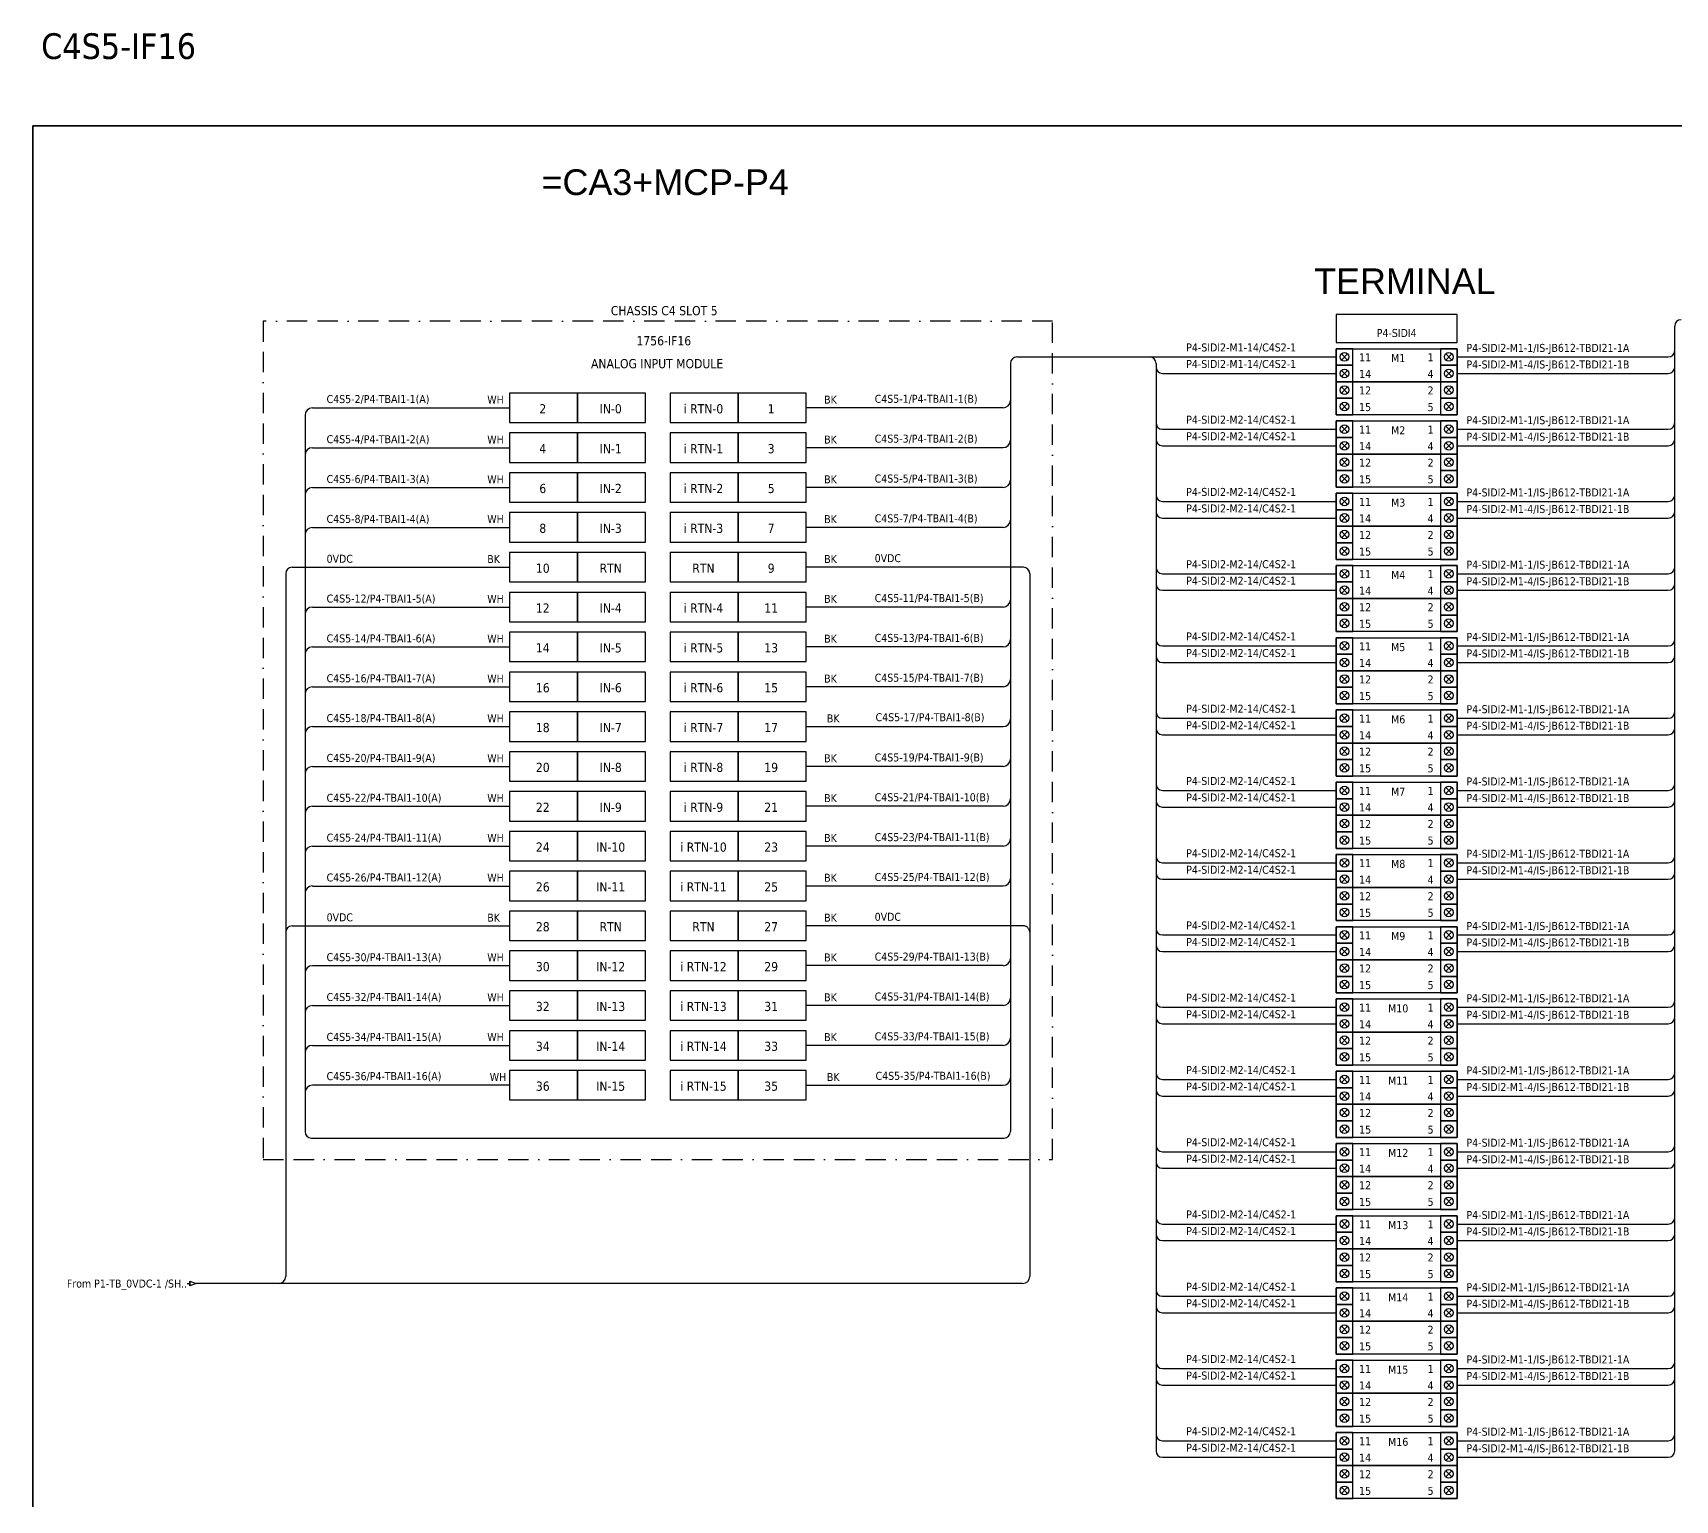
# Model space of a CAD drawing. Header units: millimetres. Extents: x 0 to 3893, y 0 to 2820.
# Drawn here: x 0 to 2045, y 992 to 2820 of the extents above; entities that cross this region are included whole.
import ezdxf
from ezdxf.enums import TextEntityAlignment as Align

# ---------------------------------------------------------------- set-up
doc = ezdxf.new("R2010")
doc.units = ezdxf.units.MM
doc.linetypes.add('BORDERX2', pattern=[88.9, 25.4, -12.7, 25.4, -12.7, 0, -12.7])
for name, color, linetype in [('HELPPOINT', 7, 'Continuous'), ('VECTORS', 7, 'Continuous'), ('x01001-FrameArea', 2, 'BORDERX2')]:
    doc.layers.add(name, color=color, linetype=linetype)
for name, color, linetype, lineweight in [('IE-EQUIP', 253, 'Continuous', 25), ('IE-WIRE', 7, 'Continuous', 25), ('power', 7, 'Continuous', 25)]:
    doc.layers.add(name, color=color, linetype=linetype, lineweight=lineweight)
doc.styles.get("Standard").update_dxf_attribs({"font": 'arial.ttf'})
doc.styles.add('Tahoma', font='')
doc.styles.get('Tahoma').set_extended_font_data('Tahoma')

# ---------------------------------------------------------------- blocks, each defined once
blk = doc.blocks.new('IS_HiC2821-100')
at = {"color": 1, "ltscale": 25.4}
for p, q in [((14.1, -6.5), (6.5, -14.1)), ((6.5, -6.5), (14.1, -14.1)), ((136.2, -6.5), (143.9, -14.1)), ((143.9, -6.5), (136.2, -14.1)), ((14.1, -27.1), (6.5, -34.8)), ((6.5, -27.1), (14.1, -34.8)), ((136.2, -27.1), (143.9, -34.8)), ((143.9, -27.1), (136.2, -34.8)), ((14.1, -47.7), (6.5, -55.4)), ((6.5, -47.7), (14.1, -55.4)), ((136.2, -47.7), (143.9, -55.4)), ((143.9, -47.7), (136.2, -55.4)), ((14.1, -68.3), (6.5, -76)), ((6.5, -68.3), (14.1, -76)), ((136.2, -68.3), (143.9, -76)), ((143.9, -68.3), (136.2, -76))]:
    blk.add_line(p, q, dxfattribs=at)
for points in [[(0, -20.6), (20.6, -20.6), (20.6, 0), (0, 0)], [(129.7, -20.6), (150.3, -20.6), (150.3, 0), (129.7, 0)], [(0, -41.2), (20.6, -41.2), (20.6, -20.6), (0, -20.6)], [(129.7, -41.2), (150.3, -41.2), (150.3, -20.6), (129.7, -20.6)], [(0, -61.8), (20.6, -61.8), (20.6, -41.2), (0, -41.2)], [(129.7, -61.8), (150.3, -61.8), (150.3, -41.2), (129.7, -41.2)], [(0, -82.4), (20.6, -82.4), (20.6, -61.8), (0, -61.8)], [(129.7, -82.4), (150.3, -82.4), (150.3, -61.8), (129.7, -61.8)]]:
    blk.add_lwpolyline(points, close=True, dxfattribs=at)
for points in [[(0, 0), (150.3, 0), (150.3, -41.2), (0, -41.2)], [(0, -41.2), (150.3, -41.2), (150.3, -82.4), (0, -82.4)]]:
    blk.add_lwpolyline(points, close=True)
for centre in [(10.3, -10.3), (140, -10.3), (10.3, -30.9), (140, -30.9), (10.3, -51.5), (140, -51.5), (10.3, -72.1), (140, -72.1)]:
    blk.add_circle(centre, 5.42, dxfattribs=at)
at = {"layer": 'power', "color": 7, "style": 'Tahoma'}
for s, p in [('11', (35.9, -10.8)), ('1', (117.4, -10.8)), ('14', (35.9, -31.4)), ('4', (117.4, -31.4)), ('12', (35.9, -52)), ('2', (117.4, -52)), ('15', (35.9, -72.7)), ('5', (117.4, -72.7))]:
    blk.add_text(s, height=9.97, dxfattribs=at).set_placement(p, align=Align.MIDDLE_CENTER)
blk = doc.blocks.new('xTerminal_fr_to0')
at = {"layer": 'VECTORS', "color": 1, "true_color": 0xff0000}
for p, q in [((-11.3, 0), (-7.8, 0)), ((-7.8, 2.8), (0, 0)), ((-7.8, -2.8), (-7.8, 2.8)), ((-7.8, 2.8), (0, 0)), ((-7.8, 2.8), (-7.8, -2.8)), ((0, 0), (-7.8, -2.8)), ((0, 0), (-7.8, -2.8))]:
    blk.add_line(p, q, dxfattribs=at)

msp = doc.modelspace()

# ---------------------------------------------------------------- linework, layer by layer
at = {"ltscale": 25.4}
for p, q in [((1208.1, 2352.7), (962.8, 2352.7)), ((1208.1, 2303.1), (962.8, 2303.1)), ((1208.1, 2253.5), (962.8, 2253.5)), ((1208.1, 2203.8), (962.8, 2203.8)), ((322.8, 2154.2), (593.4, 2154.2)), ((1233.3, 2154.2), (962.8, 2154.2)), ((1208.1, 2104.6), (962.8, 2104.6)), ((1208.1, 2054.9), (962.8, 2054.9)), ((1208.1, 2005.3), (962.8, 2005.3)), ((962.8, 1955.7), (1208.1, 1955.7)), ((1208.1, 1906), (962.8, 1906)), ((1208.1, 1856.4), (962.8, 1856.4)), ((1208.1, 1806.8), (962.8, 1806.8)), ((1208.1, 1757.1), (962.8, 1757.1)), ((322.8, 1707.5), (593.4, 1707.5)), ((1233.3, 1707.5), (962.8, 1707.5)), ((1208.1, 1657.9), (962.8, 1657.9)), ((1208.1, 1608.2), (962.8, 1608.2)), ((1208.1, 1558.6), (962.8, 1558.6)), ((962.8, 1509), (1208.1, 1509))]:
    msp.add_line(p, q, dxfattribs=at)
at = {"color": 4, "ltscale": 25.4}
msp.add_lwpolyline([(1623, 2434), (1773.4, 2434), (1773.4, 2469.2), (1623, 2469.2)], close=True, dxfattribs=at)
at = {"ltscale": 25.4}
for centre, radius, start, end in [((1208.1, 2361.9), 9.17, 270, 0), ((1208.1, 2312.3), 9.17, 270, 0), ((1208.1, 2262.6), 9.17, 270, 0), ((1208.1, 2213), 9.17, 270, 0), ((1233.3, 2146.2), 8, 360, 90), ((1208.1, 2113.7), 9.17, 270, 0), ((1208.1, 2064.1), 9.17, 270, 0), ((1208.1, 2014.5), 9.17, 270, 0), ((1208.1, 1964.8), 9.17, 270, 0), ((1208.1, 1915.2), 9.17, 270, 0), ((1208.1, 1865.6), 9.17, 270, 0), ((1208.1, 1815.9), 9.17, 270, 0), ((1208.1, 1766.3), 9.17, 270, 0), ((1208.1, 1667), 9.17, 270, 0), ((1208.1, 1617.4), 9.17, 270, 0), ((1208.1, 1567.8), 9.17, 270, 0), ((1208.1, 1518.1), 9.17, 270, 0)]:
    msp.add_arc(centre, radius, start, end, dxfattribs=at)
at = {"layer": 'HELPPOINT', "color": 4, "lineweight": 35}
for p, q in [((-0.1, 0), (-0.1, 2704.2)), ((-0.1, 2704.2), (3893.2, 2704.2)), ((-0.1, 0), (-0.1, 2704.2)), ((-0.1, 2704.2), (3893.2, 2704.2))]:
    msp.add_line(p, q, dxfattribs=at)
at = {"layer": 'IE-EQUIP', "linetype": 'Continuous', "ltscale": 25.4}
for points in [[(593.4, 2334.4), (678, 2334.4), (678, 2371.1), (593.4, 2371.1)], [(678, 2334.4), (762.7, 2334.4), (762.7, 2371.1), (678, 2371.1)], [(793.5, 2334.4), (878.2, 2334.4), (878.2, 2371.1), (793.5, 2371.1)], [(878.2, 2334.4), (962.8, 2334.4), (962.8, 2371.1), (878.2, 2371.1)], [(593.4, 2284.7), (678, 2284.7), (678, 2321.4), (593.4, 2321.4)], [(678, 2284.7), (762.7, 2284.7), (762.7, 2321.4), (678, 2321.4)], [(793.5, 2284.7), (878.2, 2284.7), (878.2, 2321.4), (793.5, 2321.4)], [(878.2, 2284.7), (962.8, 2284.7), (962.8, 2321.4), (878.2, 2321.4)], [(593.4, 2235.1), (678, 2235.1), (678, 2271.8), (593.4, 2271.8)], [(678, 2235.1), (762.7, 2235.1), (762.7, 2271.8), (678, 2271.8)], [(793.5, 2235.1), (878.2, 2235.1), (878.2, 2271.8), (793.5, 2271.8)], [(878.2, 2235.1), (962.8, 2235.1), (962.8, 2271.8), (878.2, 2271.8)], [(593.4, 2185.5), (678, 2185.5), (678, 2222.2), (593.4, 2222.2)], [(678, 2185.5), (762.7, 2185.5), (762.7, 2222.2), (678, 2222.2)], [(793.5, 2185.5), (878.2, 2185.5), (878.2, 2222.2), (793.5, 2222.2)], [(878.2, 2185.5), (962.8, 2185.5), (962.8, 2222.2), (878.2, 2222.2)], [(593.4, 2135.8), (678, 2135.8), (678, 2172.5), (593.4, 2172.5)], [(678, 2135.8), (762.7, 2135.8), (762.7, 2172.5), (678, 2172.5)], [(793.5, 2135.8), (878.2, 2135.8), (878.2, 2172.5), (793.5, 2172.5)], [(878.2, 2135.8), (962.8, 2135.8), (962.8, 2172.5), (878.2, 2172.5)], [(593.4, 2086.2), (678, 2086.2), (678, 2122.9), (593.4, 2122.9)], [(678, 2086.2), (762.7, 2086.2), (762.7, 2122.9), (678, 2122.9)], [(793.5, 2086.2), (878.2, 2086.2), (878.2, 2122.9), (793.5, 2122.9)], [(878.2, 2086.2), (962.8, 2086.2), (962.8, 2122.9), (878.2, 2122.9)], [(593.4, 2036.6), (678, 2036.6), (678, 2073.3), (593.4, 2073.3)], [(678, 2036.6), (762.7, 2036.6), (762.7, 2073.3), (678, 2073.3)], [(793.5, 2036.6), (878.2, 2036.6), (878.2, 2073.3), (793.5, 2073.3)], [(878.2, 2036.6), (962.8, 2036.6), (962.8, 2073.3), (878.2, 2073.3)], [(593.4, 1986.9), (678, 1986.9), (678, 2023.6), (593.4, 2023.6)], [(678, 1986.9), (762.7, 1986.9), (762.7, 2023.6), (678, 2023.6)], [(793.5, 1986.9), (878.2, 1986.9), (878.2, 2023.6), (793.5, 2023.6)], [(878.2, 1986.9), (962.8, 1986.9), (962.8, 2023.6), (878.2, 2023.6)], [(593.4, 1937.3), (678, 1937.3), (678, 1974), (593.4, 1974)], [(678, 1937.3), (762.7, 1937.3), (762.7, 1974), (678, 1974)], [(793.5, 1937.3), (878.2, 1937.3), (878.2, 1974), (793.5, 1974)], [(878.2, 1937.3), (962.8, 1937.3), (962.8, 1974), (878.2, 1974)], [(593.4, 1887.7), (678, 1887.7), (678, 1924.4), (593.4, 1924.4)], [(678, 1887.7), (762.7, 1887.7), (762.7, 1924.4), (678, 1924.4)], [(793.5, 1887.7), (878.2, 1887.7), (878.2, 1924.4), (793.5, 1924.4)], [(878.2, 1887.7), (962.8, 1887.7), (962.8, 1924.4), (878.2, 1924.4)], [(593.4, 1838), (678, 1838), (678, 1874.7), (593.4, 1874.7)], [(678, 1838), (762.7, 1838), (762.7, 1874.7), (678, 1874.7)], [(793.5, 1838), (878.2, 1838), (878.2, 1874.7), (793.5, 1874.7)], [(878.2, 1838), (962.8, 1838), (962.8, 1874.7), (878.2, 1874.7)], [(593.4, 1788.4), (678, 1788.4), (678, 1825.1), (593.4, 1825.1)], [(678, 1788.4), (762.7, 1788.4), (762.7, 1825.1), (678, 1825.1)], [(793.5, 1788.4), (878.2, 1788.4), (878.2, 1825.1), (793.5, 1825.1)], [(878.2, 1788.4), (962.8, 1788.4), (962.8, 1825.1), (878.2, 1825.1)], [(593.4, 1738.8), (678, 1738.8), (678, 1775.5), (593.4, 1775.5)], [(678, 1738.8), (762.7, 1738.8), (762.7, 1775.5), (678, 1775.5)], [(793.5, 1738.8), (878.2, 1738.8), (878.2, 1775.5), (793.5, 1775.5)], [(878.2, 1738.8), (962.8, 1738.8), (962.8, 1775.5), (878.2, 1775.5)], [(593.4, 1689.1), (678, 1689.1), (678, 1725.8), (593.4, 1725.8)], [(678, 1689.1), (762.7, 1689.1), (762.7, 1725.8), (678, 1725.8)], [(793.5, 1689.1), (878.2, 1689.1), (878.2, 1725.8), (793.5, 1725.8)], [(878.2, 1689.1), (962.8, 1689.1), (962.8, 1725.8), (878.2, 1725.8)], [(593.4, 1639.5), (678, 1639.5), (678, 1676.2), (593.4, 1676.2)], [(678, 1639.5), (762.7, 1639.5), (762.7, 1676.2), (678, 1676.2)], [(793.5, 1639.5), (878.2, 1639.5), (878.2, 1676.2), (793.5, 1676.2)], [(878.2, 1639.5), (962.8, 1639.5), (962.8, 1676.2), (878.2, 1676.2)], [(593.4, 1589.9), (678, 1589.9), (678, 1626.6), (593.4, 1626.6)], [(678, 1589.9), (762.7, 1589.9), (762.7, 1626.6), (678, 1626.6)], [(793.5, 1589.9), (878.2, 1589.9), (878.2, 1626.6), (793.5, 1626.6)], [(878.2, 1589.9), (962.8, 1589.9), (962.8, 1626.6), (878.2, 1626.6)], [(593.4, 1540.2), (678, 1540.2), (678, 1576.9), (593.4, 1576.9)], [(678, 1540.2), (762.7, 1540.2), (762.7, 1576.9), (678, 1576.9)], [(793.5, 1540.2), (878.2, 1540.2), (878.2, 1576.9), (793.5, 1576.9)], [(878.2, 1540.2), (962.8, 1540.2), (962.8, 1576.9), (878.2, 1576.9)], [(593.4, 1490.6), (678, 1490.6), (678, 1527.3), (593.4, 1527.3)], [(678, 1490.6), (762.7, 1490.6), (762.7, 1527.3), (678, 1527.3)], [(793.5, 1490.6), (878.2, 1490.6), (878.2, 1527.3), (793.5, 1527.3)], [(878.2, 1490.6), (962.8, 1490.6), (962.8, 1527.3), (878.2, 1527.3)]]:
    msp.add_lwpolyline(points, close=True, dxfattribs=at)
at = {"layer": 'IE-WIRE', "color": 4, "ltscale": 25.4}
for p, q in [((2044.4, 1053.5), (2044.4, 2454.5)), ((1217.3, 2408.1), (1217.3, 1451.2)), ((1398.5, 2408.1), (1398.5, 1053.5)), ((348.1, 2352.7), (593.4, 2352.7)), ((338.9, 2343.5), (338.9, 1451.2)), ((348.1, 2303.1), (593.4, 2303.1)), ((348.1, 2253.5), (593.4, 2253.5)), ((348.1, 2203.8), (593.4, 2203.8)), ((348.1, 2104.6), (593.4, 2104.6)), ((348.1, 2054.9), (593.4, 2054.9)), ((348.1, 2005.3), (593.4, 2005.3)), ((348.1, 1955.7), (593.4, 1955.7)), ((348.1, 1906), (593.4, 1906)), ((348.1, 1856.4), (593.4, 1856.4)), ((348.1, 1806.8), (593.4, 1806.8)), ((348.1, 1757.1), (593.4, 1757.1)), ((348.1, 1657.9), (593.4, 1657.9)), ((348.1, 1608.2), (593.4, 1608.2)), ((348.1, 1558.6), (593.4, 1558.6)), ((593.4, 1509), (348.1, 1509))]:
    msp.add_line(p, q, dxfattribs=at)
at = {"layer": 'IE-WIRE', "color": 4}
for p, q in [((1225.3, 2416.1), (1623, 2416.1)), ((1773.4, 2416.1), (2036.4, 2416.1)), ((1773.4, 2395.5), (2036.4, 2395.5)), ((1406.5, 2326.1), (1623, 2326.1)), ((1773.4, 2326.1), (2036.4, 2326.1)), ((1773.4, 2305.5), (2036.4, 2305.5)), ((1406.5, 2236.1), (1623, 2236.1)), ((1773.4, 2236.1), (2036.4, 2236.1)), ((1773.4, 2215.5), (2036.4, 2215.5)), ((1406.5, 2146.1), (1623, 2146.1)), ((1773.4, 2146.1), (2036.4, 2146.1)), ((1773.4, 2125.5), (2036.4, 2125.5)), ((1406.5, 2056.1), (1623, 2056.1)), ((1773.4, 2056.1), (2036.4, 2056.1)), ((1773.4, 2035.5), (2036.4, 2035.5)), ((1406.5, 1966.1), (1623, 1966.1)), ((1773.4, 1966.1), (2036.4, 1966.1)), ((1773.4, 1945.5), (2036.4, 1945.5)), ((1406.5, 1876.1), (1623, 1876.1)), ((1773.4, 1876.1), (2036.4, 1876.1)), ((1773.4, 1855.5), (2036.4, 1855.5)), ((1406.5, 1786.1), (1623, 1786.1)), ((1773.4, 1786.1), (2036.4, 1786.1)), ((1773.4, 1765.5), (2036.4, 1765.5)), ((1406.5, 1696.1), (1623, 1696.1)), ((1773.4, 1696.1), (2036.4, 1696.1)), ((1773.4, 1675.5), (2036.4, 1675.5)), ((1406.5, 1606.1), (1623, 1606.1)), ((1773.4, 1606.1), (2036.4, 1606.1)), ((1773.4, 1585.5), (2036.4, 1585.5)), ((1406.5, 1516.1), (1623, 1516.1)), ((1773.4, 1516.1), (2036.4, 1516.1)), ((1773.4, 1495.5), (2036.4, 1495.5)), ((346.9, 1443.2), (1209.3, 1443.2)), ((1406.5, 1426.1), (1623, 1426.1)), ((1773.4, 1426.1), (2036.4, 1426.1)), ((1773.4, 1405.5), (2036.4, 1405.5)), ((1406.5, 1336.1), (1623, 1336.1)), ((1773.4, 1336.1), (2036.4, 1336.1)), ((1773.4, 1315.5), (2036.4, 1315.5)), ((1406.5, 1246.1), (1623, 1246.1)), ((1773.4, 1246.1), (2036.4, 1246.1)), ((1773.4, 1225.5), (2036.4, 1225.5)), ((1406.5, 1156.1), (1623, 1156.1)), ((1773.4, 1156.1), (2036.4, 1156.1)), ((1773.4, 1135.5), (2036.4, 1135.5)), ((1406.5, 1066.1), (1623, 1066.1)), ((1773.4, 1066.1), (2036.4, 1066.1)), ((1773.4, 1045.5), (2036.4, 1045.5))]:
    msp.add_line(p, q, dxfattribs=at)
at = {"layer": 'IE-WIRE', "color": 7}
for p, q in [((1406.5, 2395.5), (1623, 2395.5)), ((1406.5, 2305.5), (1623, 2305.5)), ((1406.5, 2215.5), (1623, 2215.5)), ((1406.5, 2125.5), (1623, 2125.5)), ((1406.5, 2035.5), (1623, 2035.5)), ((1406.5, 1945.5), (1623, 1945.5)), ((1406.5, 1855.5), (1623, 1855.5)), ((1406.5, 1765.5), (1623, 1765.5)), ((1406.5, 1675.5), (1623, 1675.5)), ((1406.5, 1585.5), (1623, 1585.5)), ((1406.5, 1495.5), (1623, 1495.5)), ((1406.5, 1405.5), (1623, 1405.5)), ((1406.5, 1315.5), (1623, 1315.5)), ((1406.5, 1225.5), (1623, 1225.5)), ((1406.5, 1135.5), (1623, 1135.5)), ((1406.5, 1045.5), (1623, 1045.5))]:
    msp.add_line(p, q, dxfattribs=at)
at = {"layer": 'IE-WIRE', "color": 7, "ltscale": 25.4}
for p, q in [((314.8, 2146.2), (314.8, 1270.9)), ((1241.3, 2146.2), (1241.3, 1270.9)), ((1232.4, 1261.9), (203.4, 1261.9))]:
    msp.add_line(p, q, dxfattribs=at)
at = {"layer": 'IE-WIRE', "color": 4}
for centre, start, end in [((2052.4, 2454.5), 90, 180), ((1406.5, 2334.1), 180, 270), ((1406.5, 2244.1), 180, 270), ((1406.5, 2154.1), 180, 270), ((1406.5, 2064.1), 180, 270), ((1406.5, 1974.1), 180, 270), ((1406.5, 1884.1), 180, 270), ((1406.5, 1794.1), 180, 270), ((1406.5, 1704.1), 180, 270), ((1406.5, 1614.1), 180, 270), ((1406.5, 1524.1), 180, 270), ((346.9, 1451.2), 180, 270), ((1406.5, 1434.1), 180, 270), ((1406.5, 1344.1), 180, 270), ((1406.5, 1254.1), 180, 270), ((1406.5, 1164.1), 180, 270), ((1406.5, 1074.1), 180, 270)]:
    msp.add_arc(centre, 8, start, end, dxfattribs=at)
at = {"layer": 'IE-WIRE', "color": 4, "ltscale": 25.4}
for centre, radius, start, end in [((1225.3, 2408.1), 8, 90, 180), ((1390.5, 2408.1), 8, 0, 90), ((2036.4, 2424.1), 8, 270, 0), ((2036.4, 2403.5), 8, 270, 0), ((348.1, 2343.5), 9.17, 90, 180), ((2036.4, 2334.1), 8, 270, 0), ((2036.4, 2313.5), 8, 270, 0), ((348.1, 2293.9), 9.17, 90, 180), ((348.1, 2244.3), 9.17, 90, 180), ((2036.4, 2244.1), 8, 270, 0), ((2036.4, 2223.5), 8, 270, 0), ((348.1, 2194.6), 9.17, 90, 180), ((2036.4, 2154.1), 8, 270, 0), ((2036.4, 2133.5), 8, 270, 0), ((348.1, 2095.4), 9.17, 90, 180), ((348.1, 2045.8), 9.17, 90, 180), ((2036.4, 2064.1), 8, 270, 0), ((2036.4, 2043.5), 8, 270, 0), ((348.1, 1996.1), 9.17, 90, 180), ((2036.4, 1974.1), 8, 270, 0), ((348.1, 1946.5), 9.17, 90, 180), ((2036.4, 1953.5), 8, 270, 0), ((348.1, 1896.9), 9.17, 90, 180), ((2036.4, 1884.1), 8, 270, 0), ((2036.4, 1863.5), 8, 270, 0), ((348.1, 1847.2), 9.17, 90, 180), ((348.1, 1797.6), 9.17, 90, 180), ((2036.4, 1794.1), 8, 270, 0), ((2036.4, 1773.5), 8, 270, 0), ((348.1, 1748), 9.17, 90, 180), ((2036.4, 1704.1), 8, 270, 0), ((2036.4, 1683.5), 8, 270, 0), ((348.1, 1648.7), 9.17, 90, 180), ((348.1, 1599.1), 9.17, 90, 180), ((2036.4, 1614.1), 8, 270, 0), ((2036.4, 1593.5), 8, 270, 0), ((348.1, 1549.4), 9.17, 90, 180), ((2036.4, 1524.1), 8, 270, 0), ((348.1, 1499.8), 9.17, 90, 180), ((2036.4, 1503.5), 8, 270, 0), ((1209.3, 1451.2), 8, 270, 0), ((2036.4, 1434.1), 8, 270, 0), ((2036.4, 1413.5), 8, 270, 0), ((2036.4, 1344.1), 8, 270, 0), ((2036.4, 1323.5), 8, 270, 0), ((2036.4, 1254.1), 8, 270, 0), ((2036.4, 1233.5), 8, 270, 0), ((2036.4, 1164.1), 8, 270, 0), ((2036.4, 1143.5), 8, 270, 0), ((2036.4, 1074.1), 8, 270, 0), ((2036.4, 1053.5), 8, 270, 0)]:
    msp.add_arc(centre, radius, start, end, dxfattribs=at)
at = {"layer": 'IE-WIRE', "color": 7}
for centre in [(1406.5, 2403.5), (1406.5, 2313.5), (1406.5, 2223.5), (1406.5, 2133.5), (1406.5, 2043.5), (1406.5, 1953.5), (1406.5, 1863.5), (1406.5, 1773.5), (1406.5, 1683.5), (1406.5, 1593.5), (1406.5, 1503.5), (1406.5, 1413.5), (1406.5, 1323.5), (1406.5, 1233.5), (1406.5, 1143.5), (1406.5, 1053.5)]:
    msp.add_arc(centre, 8, 180, 270, dxfattribs=at)
at = {"layer": 'IE-WIRE', "ltscale": 25.4}
for centre in [(322.8, 2146.2), (322.8, 1699.5)]:
    msp.add_arc(centre, 8, 90, 180, dxfattribs=at)
at = {"layer": 'IE-WIRE', "color": 7, "ltscale": 25.4}
for centre in [(305.9, 1270.9), (1232.4, 1270.9), (1232.4, 1270.9)]:
    msp.add_arc(centre, 8.96, 270, 0, dxfattribs=at)
at = {"layer": 'x01001-FrameArea'}
msp.add_lwpolyline([(286.6, 1416.6), (1269.6, 1416.6), (1269.6, 2460.5), (286.6, 2460.5)], close=True, dxfattribs=at)
at = {"layer": 'x01001-FrameArea', "ltscale": 25.4}
msp.add_arc((1233.3, 1699.5), 8, 0, 90, dxfattribs=at)

# ---------------------------------------------------------------- block references
for name, p in [('IS_HiC2821-100', (1623, 2426.4)), ('IS_HiC2821-100', (1623, 2336.4)), ('IS_HiC2821-100', (1623, 2246.4)), ('IS_HiC2821-100', (1623, 2156.4)), ('IS_HiC2821-100', (1623, 2066.4)), ('IS_HiC2821-100', (1623, 1976.4)), ('IS_HiC2821-100', (1623, 1886.4)), ('IS_HiC2821-100', (1623, 1796.4)), ('IS_HiC2821-100', (1623, 1706.4)), ('IS_HiC2821-100', (1623, 1616.4)), ('IS_HiC2821-100', (1623, 1526.4)), ('IS_HiC2821-100', (1623, 1436.4)), ('IS_HiC2821-100', (1623, 1346.4)), ('xTerminal_fr_to0', (203.4, 1261.9)), ('IS_HiC2821-100', (1623, 1256.4)), ('IS_HiC2821-100', (1623, 1166.4)), ('IS_HiC2821-100', (1623, 1076.4))]:
    msp.add_blockref(name, p)

# ---------------------------------------------------------------- texts
at = {"color": 2, "style": 'Tahoma'}
msp.add_text('C4S5-IF16', height=32, dxfattribs=at).set_placement((10.3, 2787.3))
at = {"color": 2}
for s, p in [('=CA3+MCP-P4', (633.3, 2617.8)), ('TERMINAL', (1595.4, 2494.4))]:
    msp.add_text(s, height=32, dxfattribs=at).set_placement(p)
at = {"color": 2, "style": 'Tahoma'}
for s, height, p in [('CHASSIS C4 SLOT 5', 11.441, (786.1, 2473.8)), ('1756-IF16', 11.44, (785.6, 2436.3)), ('ANALOG INPUT MODULE', 11.441, (777.3, 2407.8)), ('2', 11.4, (634.9, 2351.6)), ('IN-0', 11.44, (719.5, 2351.6)), ('i RTN-0', 11.44, (835, 2351.6)), ('1', 11.4, (919.3, 2351.6)), ('4', 11.4, (634.9, 2301.9)), ('IN-1', 11.44, (719.5, 2301.9)), ('i RTN-1', 11.44, (835, 2301.9)), ('3', 11.4, (919.3, 2301.9)), ('6', 11.4, (634.9, 2252.3)), ('IN-2', 11.44, (719.5, 2252.3)), ('i RTN-2', 11.44, (835, 2252.3)), ('5', 11.4, (919.3, 2252.3)), ('i RTN-3', 11.44, (835, 2202.7)), ('8', 11.4, (634.9, 2202.7)), ('IN-3', 11.44, (719.5, 2202.7)), ('7', 11.4, (919.3, 2202.7)), ('10', 11.44, (634.9, 2153)), ('RTN', 11.44, (719.5, 2153)), ('RTN', 11.44, (835, 2153)), ('9', 11.4, (919.3, 2153)), ('12', 11.44, (634.9, 2103.4)), ('IN-4', 11.44, (719.5, 2103.4)), ('i RTN-4', 11.44, (835, 2103.4)), ('11', 11.44, (919.3, 2103.4)), ('14', 11.44, (634.9, 2053.8)), ('IN-5', 11.44, (719.5, 2053.8)), ('i RTN-5', 11.44, (835, 2053.8)), ('13', 11.44, (919.3, 2053.8)), ('16', 11.44, (634.9, 2004.1)), ('IN-6', 11.44, (719.5, 2004.1)), ('i RTN-6', 11.44, (835, 2004.1)), ('15', 11.44, (919.3, 2004.1)), ('18', 11.44, (634.9, 1954.5)), ('IN-7', 11.44, (719.5, 1954.5)), ('i RTN-7', 11.44, (835, 1954.5)), ('17', 11.44, (919.3, 1954.5)), ('20', 11.44, (634.9, 1904.9)), ('IN-8', 11.44, (719.5, 1904.9)), ('i RTN-8', 11.44, (835, 1904.9)), ('19', 11.44, (919.3, 1904.9)), ('22', 11.44, (634.9, 1855.2)), ('IN-9', 11.44, (719.5, 1855.2)), ('i RTN-9', 11.44, (835, 1855.2)), ('21', 11.44, (919.3, 1855.2)), ('24', 11.44, (634.9, 1805.6)), ('IN-10', 11.44, (719.5, 1805.6)), ('i RTN-10', 11.44, (835, 1805.6)), ('23', 11.44, (919.3, 1805.6)), ('26', 11.44, (634.9, 1756)), ('IN-11', 11.44, (719.5, 1756)), ('i RTN-11', 11.44, (835, 1756)), ('25', 11.44, (919.3, 1756)), ('28', 11.44, (634.9, 1706.4)), ('RTN', 11.44, (719.5, 1706.4)), ('RTN', 11.44, (835, 1706.4)), ('27', 11.44, (919.3, 1706.4)), ('30', 11.44, (634.9, 1656.7)), ('IN-12', 11.44, (719.5, 1656.7)), ('i RTN-12', 11.44, (835, 1656.7)), ('29', 11.44, (919.3, 1656.7)), ('32', 11.44, (634.9, 1607.1)), ('IN-13', 11.44, (719.5, 1607.1)), ('i RTN-13', 11.44, (835, 1607.1)), ('31', 11.44, (919.3, 1607.1)), ('34', 11.44, (634.9, 1557.5)), ('IN-14', 11.44, (719.5, 1557.5)), ('i RTN-14', 11.44, (835, 1557.5)), ('33', 11.44, (919.3, 1557.5)), ('36', 11.44, (634.9, 1507.8)), ('IN-15', 11.44, (719.5, 1507.8)), ('i RTN-15', 11.44, (835, 1507.8)), ('35', 11.44, (919.3, 1507.8))]:
    msp.add_text(s, height=height, dxfattribs=at).set_placement(p, align=Align.MIDDLE_CENTER)
at = {"color": 4, "style": 'Tahoma'}
msp.add_text('P4-SIDI4', height=9.95, dxfattribs=at).set_placement((1698.2, 2446), align=Align.MIDDLE_CENTER)
for s, height, p in [('P4-SIDI2-M1-14/C4S2-1', 9.949, (1436.1, 2423)), ('P4-SIDI2-M1-1/IS-JB612-TBDI21-1A', 9.949, (1785.1, 2422.4)), ('P4-SIDI2-M1-4/IS-JB612-TBDI21-1B', 9.949, (1785.1, 2401.8)), ('C4S5-2/P4-TBAI1-1(A)', 9.949, (365.7, 2358.7)), ('WH', 9.95, (565.8, 2358)), ('P4-SIDI2-M2-14/C4S2-1', 9.949, (1436.1, 2333)), ('P4-SIDI2-M1-1/IS-JB612-TBDI21-1A', 9.949, (1785.1, 2332.4)), ('C4S5-4/P4-TBAI1-2(A)', 9.949, (365.7, 2308.7)), ('WH', 9.95, (565.8, 2308.3)), ('P4-SIDI2-M1-4/IS-JB612-TBDI21-1B', 9.949, (1785.1, 2311.8)), ('C4S5-6/P4-TBAI1-3(A)', 9.949, (365.7, 2259.1)), ('WH', 9.95, (565.8, 2258.7)), ('P4-SIDI2-M2-14/C4S2-1', 9.949, (1436.1, 2243)), ('P4-SIDI2-M1-1/IS-JB612-TBDI21-1A', 9.949, (1785.1, 2242.4)), ('P4-SIDI2-M1-4/IS-JB612-TBDI21-1B', 9.949, (1785.1, 2221.8)), ('C4S5-8/P4-TBAI1-4(A)', 9.949, (365.7, 2209.4)), ('WH', 9.95, (565.8, 2209.1)), ('P4-SIDI2-M2-14/C4S2-1', 9.949, (1436.1, 2153)), ('P4-SIDI2-M1-1/IS-JB612-TBDI21-1A', 9.949, (1785.1, 2152.4)), ('P4-SIDI2-M1-4/IS-JB612-TBDI21-1B', 9.949, (1785.1, 2131.8)), ('C4S5-12/P4-TBAI1-5(A)', 9.949, (365.7, 2110.2)), ('WH', 9.95, (565.8, 2109.8)), ('C4S5-14/P4-TBAI1-6(A)', 9.949, (365.7, 2060.6)), ('WH', 9.95, (565.8, 2060.2)), ('P4-SIDI2-M2-14/C4S2-1', 9.949, (1436.1, 2063)), ('P4-SIDI2-M1-1/IS-JB612-TBDI21-1A', 9.949, (1785.1, 2062.4)), ('P4-SIDI2-M1-4/IS-JB612-TBDI21-1B', 9.949, (1785.1, 2041.8)), ('C4S5-16/P4-TBAI1-7(A)', 9.949, (365.7, 2010.9)), ('WH', 9.95, (565.8, 2010.5)), ('C4S5-18/P4-TBAI1-8(A)', 9.949, (365.7, 1961.3)), ('WH', 9.95, (565.8, 1960.9)), ('P4-SIDI2-M2-14/C4S2-1', 9.949, (1436.1, 1973)), ('P4-SIDI2-M1-1/IS-JB612-TBDI21-1A', 9.949, (1785.1, 1972.4)), ('P4-SIDI2-M1-4/IS-JB612-TBDI21-1B', 9.949, (1785.1, 1951.8)), ('C4S5-20/P4-TBAI1-9(A)', 9.949, (365.7, 1911.7)), ('WH', 9.95, (565.8, 1911.3)), ('P4-SIDI2-M2-14/C4S2-1', 9.949, (1436.1, 1883)), ('P4-SIDI2-M1-1/IS-JB612-TBDI21-1A', 9.949, (1785.1, 1882.4)), ('C4S5-22/P4-TBAI1-10(A)', 9.949, (365.7, 1862)), ('WH', 9.95, (565.8, 1861.6)), ('P4-SIDI2-M1-4/IS-JB612-TBDI21-1B', 9.949, (1785.1, 1861.8)), ('C4S5-24/P4-TBAI1-11(A)', 9.949, (365.7, 1812.4)), ('WH', 9.95, (565.8, 1812)), ('P4-SIDI2-M2-14/C4S2-1', 9.949, (1436.1, 1793)), ('P4-SIDI2-M1-1/IS-JB612-TBDI21-1A', 9.949, (1785.1, 1792.4)), ('P4-SIDI2-M1-4/IS-JB612-TBDI21-1B', 9.949, (1785.1, 1771.8)), ('C4S5-26/P4-TBAI1-12(A)', 9.949, (365.7, 1762.8)), ('WH', 9.95, (565.8, 1762.4)), ('P4-SIDI2-M2-14/C4S2-1', 9.949, (1436.1, 1703)), ('P4-SIDI2-M1-1/IS-JB612-TBDI21-1A', 9.949, (1785.1, 1702.4)), ('P4-SIDI2-M1-4/IS-JB612-TBDI21-1B', 9.949, (1785.1, 1681.8)), ('C4S5-30/P4-TBAI1-13(A)', 9.949, (365.7, 1663.5)), ('WH', 9.95, (565.8, 1663.1)), ('C4S5-32/P4-TBAI1-14(A)', 9.949, (365.7, 1613.9)), ('WH', 9.95, (565.8, 1613.5)), ('P4-SIDI2-M2-14/C4S2-1', 9.949, (1436.1, 1613)), ('P4-SIDI2-M1-1/IS-JB612-TBDI21-1A', 9.949, (1785.1, 1612.4)), ('P4-SIDI2-M1-4/IS-JB612-TBDI21-1B', 9.949, (1785.1, 1591.8)), ('C4S5-34/P4-TBAI1-15(A)', 9.949, (365.7, 1564.2)), ('WH', 9.95, (565.8, 1563.9)), ('C4S5-36/P4-TBAI1-16(A)', 9.949, (365.7, 1515.3)), ('WH', 9.95, (568.9, 1514.2)), ('P4-SIDI2-M2-14/C4S2-1', 9.949, (1436.1, 1523)), ('P4-SIDI2-M1-1/IS-JB612-TBDI21-1A', 9.949, (1785.1, 1522.4)), ('P4-SIDI2-M1-4/IS-JB612-TBDI21-1B', 9.949, (1785.1, 1501.8)), ('P4-SIDI2-M2-14/C4S2-1', 9.949, (1436.1, 1433)), ('P4-SIDI2-M1-1/IS-JB612-TBDI21-1A', 9.949, (1785.1, 1432.4)), ('P4-SIDI2-M1-4/IS-JB612-TBDI21-1B', 9.949, (1785.1, 1411.8)), ('P4-SIDI2-M2-14/C4S2-1', 9.949, (1436.1, 1343)), ('P4-SIDI2-M1-1/IS-JB612-TBDI21-1A', 9.949, (1785.1, 1342.4)), ('P4-SIDI2-M1-4/IS-JB612-TBDI21-1B', 9.949, (1785.1, 1321.8)), ('P4-SIDI2-M2-14/C4S2-1', 9.949, (1436.1, 1253)), ('P4-SIDI2-M1-1/IS-JB612-TBDI21-1A', 9.949, (1785.1, 1252.4)), ('P4-SIDI2-M1-4/IS-JB612-TBDI21-1B', 9.949, (1785.1, 1231.8)), ('P4-SIDI2-M2-14/C4S2-1', 9.949, (1436.1, 1163)), ('P4-SIDI2-M1-1/IS-JB612-TBDI21-1A', 9.949, (1785.1, 1162.4)), ('P4-SIDI2-M1-4/IS-JB612-TBDI21-1B', 9.949, (1785.1, 1141.8)), ('P4-SIDI2-M2-14/C4S2-1', 9.949, (1436.1, 1073)), ('P4-SIDI2-M1-1/IS-JB612-TBDI21-1A', 9.949, (1785.1, 1072.4)), ('P4-SIDI2-M1-4/IS-JB612-TBDI21-1B', 9.949, (1785.1, 1051.8))]:
    msp.add_text(s, height=height, dxfattribs=at).set_placement(p)
at = {"color": 7, "style": 'Tahoma'}
for s, p in [('P4-SIDI2-M1-14/C4S2-1', (1436.1, 2402.4)), ('P4-SIDI2-M2-14/C4S2-1', (1436.1, 2312.4)), ('P4-SIDI2-M2-14/C4S2-1', (1436.1, 2222.4)), ('P4-SIDI2-M2-14/C4S2-1', (1436.1, 2132.4)), ('P4-SIDI2-M2-14/C4S2-1', (1436.1, 2042.4)), ('P4-SIDI2-M2-14/C4S2-1', (1436.1, 1952.4)), ('P4-SIDI2-M2-14/C4S2-1', (1436.1, 1862.4)), ('P4-SIDI2-M2-14/C4S2-1', (1436.1, 1772.4)), ('P4-SIDI2-M2-14/C4S2-1', (1436.1, 1682.4)), ('P4-SIDI2-M2-14/C4S2-1', (1436.1, 1592.4)), ('P4-SIDI2-M2-14/C4S2-1', (1436.1, 1502.4)), ('P4-SIDI2-M2-14/C4S2-1', (1436.1, 1412.4)), ('P4-SIDI2-M2-14/C4S2-1', (1436.1, 1322.4)), ('P4-SIDI2-M2-14/C4S2-1', (1436.1, 1232.4)), ('P4-SIDI2-M2-14/C4S2-1', (1436.1, 1142.4)), ('P4-SIDI2-M2-14/C4S2-1', (1436.1, 1052.4))]:
    msp.add_text(s, height=9.949, dxfattribs=at).set_placement(p)
at = {"style": 'Tahoma'}
for s, height, p in [('BK', 9.95, (985.3, 2358)), ('C4S5-1/P4-TBAI1-1(B)', 9.949, (1048.2, 2359)), ('BK', 9.95, (985.3, 2308.3)), ('C4S5-3/P4-TBAI1-2(B)', 9.949, (1048.2, 2309.4)), ('C4S5-5/P4-TBAI1-3(B)', 9.949, (1048.2, 2259.7)), ('BK', 9.95, (985.3, 2258.7)), ('BK', 9.95, (985.3, 2209.1)), ('C4S5-7/P4-TBAI1-4(B)', 9.949, (1048.2, 2210.1)), ('0VDC', 9.95, (365.7, 2159.8)), ('BK', 9.95, (565.8, 2159.4)), ('BK', 9.95, (985.3, 2159.4)), ('0VDC', 9.95, (1048.2, 2160.5)), ('BK', 9.95, (985.3, 2109.8)), ('C4S5-11/P4-TBAI1-5(B)', 9.949, (1048.2, 2110.8)), ('BK', 9.95, (985.3, 2060.2)), ('C4S5-13/P4-TBAI1-6(B)', 9.949, (1048.2, 2061.2)), ('BK', 9.95, (985.3, 2010.5)), ('C4S5-15/P4-TBAI1-7(B)', 9.949, (1048.2, 2011.6)), ('BK', 9.95, (988.7, 1960.9)), ('C4S5-17/P4-TBAI1-8(B)', 9.949, (1049.3, 1962.4)), ('C4S5-19/P4-TBAI1-9(B)', 9.949, (1048.2, 1912.3)), ('BK', 9.95, (985.3, 1911.3)), ('BK', 9.95, (985.3, 1861.6)), ('C4S5-21/P4-TBAI1-10(B)', 9.949, (1048.2, 1862.7)), ('BK', 9.95, (985.3, 1812)), ('C4S5-23/P4-TBAI1-11(B)', 9.949, (1048.2, 1813)), ('BK', 9.95, (985.3, 1762.4)), ('C4S5-25/P4-TBAI1-12(B)', 9.949, (1048.2, 1763.4)), ('0VDC', 9.95, (365.7, 1713.1)), ('BK', 9.95, (565.8, 1712.7)), ('BK', 9.95, (985.3, 1712.7)), ('0VDC', 9.95, (1048.2, 1713.8)), ('BK', 9.95, (985.3, 1663.1)), ('C4S5-29/P4-TBAI1-13(B)', 9.949, (1048.2, 1664.2)), ('BK', 9.95, (985.3, 1613.5)), ('C4S5-31/P4-TBAI1-14(B)', 9.949, (1048.2, 1614.5)), ('C4S5-33/P4-TBAI1-15(B)', 9.949, (1048.2, 1564.9)), ('BK', 9.95, (985.3, 1563.9)), ('BK', 9.95, (988.7, 1514.2)), ('C4S5-35/P4-TBAI1-16(B)', 9.949, (1049.3, 1515.7))]:
    msp.add_text(s, height=height, dxfattribs=at).set_placement(p)
at = {"color": 7, "style": 'Tahoma'}
msp.add_text('From P1-TB_0VDC-1 /SH..', height=9.949, dxfattribs=at).set_placement((192, 1261.9), align=Align.MIDDLE_RIGHT)
at = {"layer": 'power', "color": 7, "style": 'Tahoma'}
for s, p in [('M1', (1700.1, 2414.7)), ('M2', (1700.1, 2324.7)), ('M3', (1700.1, 2234.7)), ('M4', (1700.1, 2144.7)), ('M5', (1700.1, 2054.7)), ('M6', (1700.1, 1964.7)), ('M7', (1700.1, 1874.7)), ('M8', (1700.1, 1784.7)), ('M9', (1700.1, 1694.7)), ('M10', (1700.1, 1604.7)), ('M11', (1700.1, 1514.7)), ('M12', (1700.1, 1424.7)), ('M13', (1700.1, 1334.7)), ('M14', (1700.1, 1244.7)), ('M15', (1700.1, 1154.7)), ('M16', (1700.1, 1064.7))]:
    msp.add_text(s, height=9.97, dxfattribs=at).set_placement(p, align=Align.MIDDLE_CENTER)

doc.saveas('drawing.dxf')
